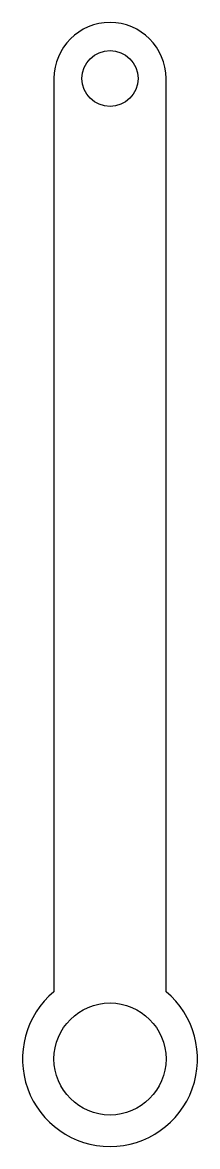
# Model space of a CAD drawing. Header units: millimetres. Extents: x 8 to 32, y 8 to 168.
import ezdxf

# ---------------------------------------------------------------- set-up
doc = ezdxf.new("R2010")
doc.units = ezdxf.units.MM
doc.layers.add('Sketch001', color=7, linetype='CONTINUOUS')

msp = doc.modelspace()

# ---------------------------------------------------------------- linework, layer by layer
at = {"layer": 'Sketch001'}
for p, q in [((12, 160), (12, 29.6047)), ((28, 29.6047), (28, 160))]:
    msp.add_line(p, q, dxfattribs=at)
for centre, radius in [((20, 160), 4), ((20, 20), 8)]:
    msp.add_circle(centre, radius, dxfattribs=at)
for centre, radius, start, end in [((20, 160), 8, 0, 180), ((20, 20), 12.5, 129.792, 50.2082)]:
    msp.add_arc(centre, radius, start, end, dxfattribs=at)

doc.saveas('drawing.dxf')
